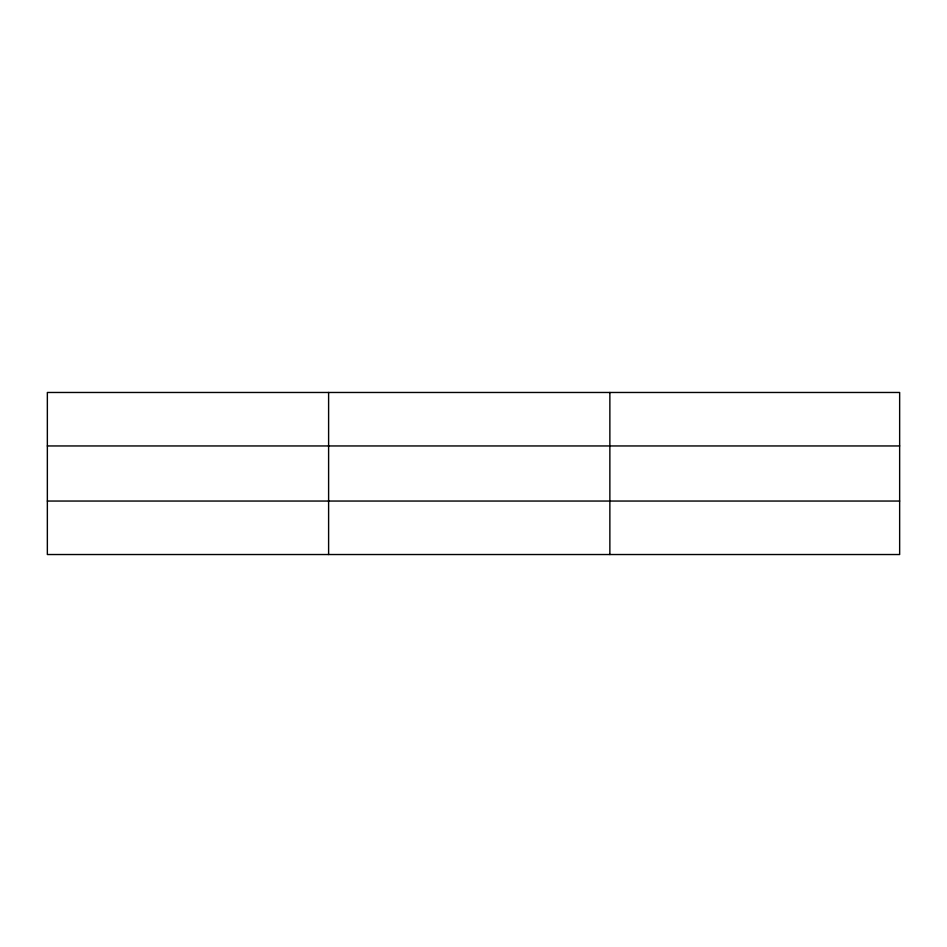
<?xml version="1.0" encoding="UTF-8"?>
<svg xmlns="http://www.w3.org/2000/svg" width="947" height="947" viewBox="0 0 947 947"><rect width="100%" height="100%" fill="white"/><g stroke="black" fill="none" stroke-linecap="round" stroke-linejoin="round"><path stroke-width="1.42" d="M328.609 554.528L328.609 392.472M609.868 554.528L609.868 392.472M899.65 445.954L899.65 392.472L47.35 392.472L47.35 554.528L899.65 554.528L899.65 445.954L47.35 445.954M47.35 501.046L899.65 501.046"/></g></svg>
